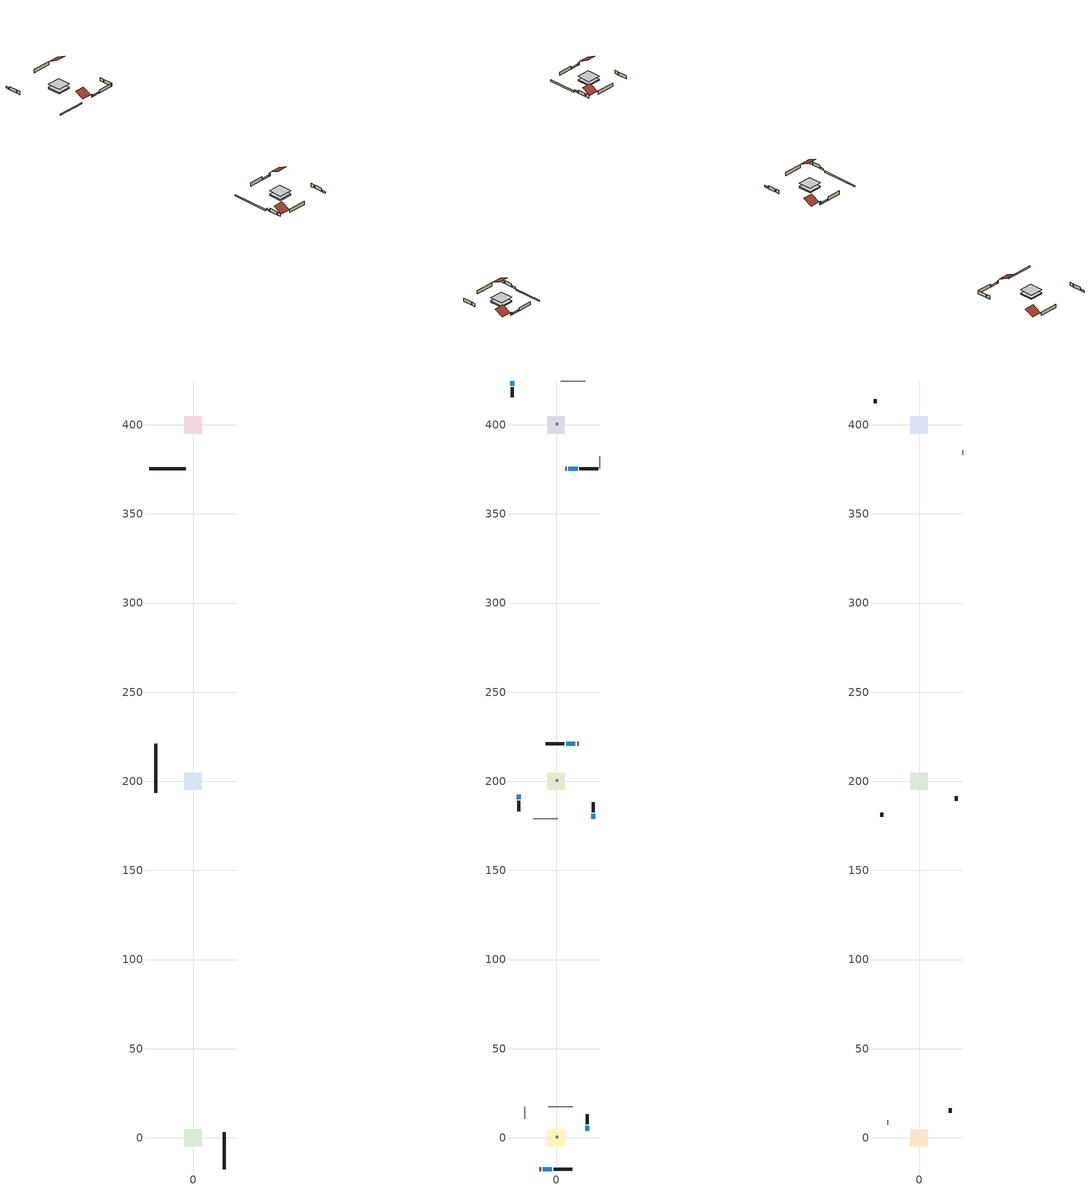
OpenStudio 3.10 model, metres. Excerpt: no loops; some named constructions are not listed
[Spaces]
unit1_crawlspace___unvented_1
 floor foundation (unit1_Slab1_construction): -4.86,-4.86 -4.86,4.86 4.86,4.86 4.86,-4.86 z-0.91
 wall foundation (unit1_FoundationWall2_construction): 17.51,-17.51 17.51,3.13 z-0.91:0
unit2_crawlspace___unvented_1
 floor foundation (unit2_Slab1_2_construction): -4.86,195.14 -4.86,204.86 4.86,204.86 4.86,195.14 z-0.91
 wall foundation (unit2_FoundationWall2_2_construction): -20.94,220.94 -20.94,193.45 z-0.91:0
unit3_crawlspace___unvented_1
 floor foundation (unit3_Slab1_3_construction): -4.86,395.14 -4.86,404.86 4.86,404.86 4.86,395.14 z-0.91
 wall foundation (unit3_FoundationWall3_3_construction): -24.6,375.4 -3.96,375.4 z-0.91:0
unit1_central_ac_and_furnace_airloop_ret_air_space
 floor adiabatic (unit1_AdiabaticConst): 0,0 0,1 1,1 1,0 z0
 wall adiabatic (unit1_AdiabaticConst): 0,0 1,0 1,1 0,1 0,0 z0:1
 ceiling adiabatic (unit1_AdiabaticConst): 1,0 1,1 0,1 0,0 z1
unit1_conditioned_space_1
 floor to unit1_crawlspace___unvented_1 (unit1_Floor1_construction): -4.86,-4.86 -4.86,4.86 4.86,4.86 4.86,-4.86 z0
 wall outside (unit1_AdiabaticWallConstruction_1): -9.31,-17.51 -8.39,-17.51 z0:2.03
 wall outside (unit1_AdiabaticWallConstruction): -7.47,-17.51 -2.25,-17.51 / 17.51,4.05 17.51,6.66 z0:1.16
 wall outside (unit1_Wall3_construction): -1.32,-17.51 9.19,-17.51 z0:2.44
 wall outside (unit1_Wall2_construction): 17.51,7.59 17.51,13.23 z0:2.44
 wall adiabatic (unit1_Wall4_construction): -17.51,17.51 -17.51,10.63 z0:2.44
 wall adiabatic (unit1_Wall1_construction): 9.31,17.51 -4.44,17.51 z0:2.44
 window (unit1_WindowConstruction_1): -7.47,-17.51 -2.25,-17.51 z0:1.16
 window (unit1_WindowConstruction): 17.51,4.05 17.51,6.66 z0:1.16
 door (unit1_Door): -9.31,-17.51 -8.4,-17.51 z0:2.03
unit2_central_ac_and_furnace_airloop_ret_air_space
 floor adiabatic (unit2_AdiabaticConst): 0,200 0,201 1,201 1,200 z0
 wall adiabatic (unit2_AdiabaticConst): 0,200 1,200 1,201 0,201 0,200 z0:1
 ceiling adiabatic (unit2_AdiabaticConst): 1,200 1,201 0,201 0,200 z1
unit2_conditioned_space_1
 floor to unit2_crawlspace___unvented_1 (unit2_Floor1_2_construction): -4.86,195.14 -4.86,204.86 4.86,204.86 4.86,195.14 z0
 wall outside (unit2_AdiabaticWallConstruction_1): 12.74,220.94 11.82,220.94 z0:2.03
 wall outside (unit2_AdiabaticWallConstruction): 20.94,179.06 20.94,181.67 / 10.9,220.94 5.68,220.94 / -20.94,192.52 -20.94,189.91 z0:1.16
 wall outside (unit2_Wall4_2_construction): 20.94,182.6 20.94,188.24 z0:2.44
 wall outside (unit2_Wall3_2_construction): 4.75,220.94 -5.76,220.94 z0:2.44
 wall outside (unit2_Wall2_2_construction): -20.94,188.98 -20.94,183.34 z0:2.44
 wall adiabatic (unit2_Wall1_2_construction): -12.74,179.06 1.02,179.06 z0:2.44
 window (unit2_WindowConstruction_2): 20.94,179.06 20.94,181.67 z0:1.16
 window (unit2_WindowConstruction_1): 10.9,220.94 5.68,220.94 z0:1.16
 window (unit2_WindowConstruction): -20.94,192.52 -20.94,189.91 z0:1.16
 door (unit2_Door): 12.74,220.94 11.82,220.94 z0:2.03
unit3_central_ac_and_furnace_airloop_ret_air_space
 floor adiabatic (unit3_AdiabaticConst): 0,400 0,401 1,401 1,400 z0
 wall adiabatic (unit3_AdiabaticConst): 0,400 1,400 1,401 0,401 0,400 z0:1
 ceiling adiabatic (unit3_AdiabaticConst): 1,400 1,401 0,401 0,400 z1
unit3_conditioned_space_1
 floor to unit3_crawlspace___unvented_1 (unit3_Floor1_3_construction): -4.86,395.14 -4.86,404.86 4.86,404.86 4.86,395.14 z0
 wall outside (unit3_AdiabaticWallConstruction_1): 5.17,375.4 6.08,375.4 z0:2.03
 wall outside (unit3_AdiabaticWallConstruction): -24.6,424.6 -24.6,421.99 / 7.01,375.4 12.22,375.4 z0:1.16
 wall outside (unit3_Wall4_3_construction): -24.6,421.06 -24.6,415.42 z0:2.44
 wall outside (unit3_Wall3_3_construction): 13.15,375.4 23.67,375.4 z0:2.44
 wall adiabatic (unit3_Wall2_3_construction): 24.6,375.4 24.6,382.28 z0:2.44
 wall adiabatic (unit3_Wall1_3_construction): 16.4,424.6 2.64,424.6 z0:2.44
 window (unit3_WindowConstruction_1): -24.6,424.6 -24.6,421.99 z0:1.16
 window (unit3_WindowConstruction): 7.01,375.4 12.22,375.4 z0:1.16
 door (unit3_Door): 5.17,375.4 6.08,375.4 z0:2.03
unit1_attic___vented_1
 floor to unit1_conditioned_space_1 (unit1_Floor2_construction_Reversed): -4.86,-4.86 -4.86,4.86 4.86,4.86 4.86,-4.86 z2.44
 wall outside (unit1_Wall6_construction): 17.51,14.16 17.51,16.58 z0:2.44
 wall adiabatic (unit1_Wall5_construction): -17.51,9.7 -17.51,7.28 z0:2.44
 roof outside (unit1_Roof2_construction): -10.24,-17.51,2.44 -10.24,-11.01,5.69 -17.51,-11.01,5.69 -17.51,-17.51,2.44
 roof outside (unit1_Roof1_construction): 10.24,17.51,2.44 10.24,11.01,5.69 17.51,11.01,5.69 17.51,17.51,2.44
unit2_attic___vented_1
 floor to unit2_conditioned_space_1 (unit2_Floor2_2_construction_Reversed): -4.86,195.14 -4.86,204.86 4.86,204.86 4.86,195.14 z2.44
 wall outside (unit2_Wall6_2_construction): -20.94,182.41 -20.94,179.99 z0:2.44
 wall outside (unit2_Wall5_2_construction): 20.94,189.16 20.94,191.59 z0:2.44
 roof outside (unit2_Roof2_2_construction): 13.67,220.94,2.44 13.67,214.44,5.69 20.94,214.44,5.69 20.94,220.94,2.44
 roof outside (unit2_Roof1_2_construction): -13.67,179.06,2.44 -13.67,185.56,5.69 -20.94,185.56,5.69 -20.94,179.06,2.44
unit3_attic___vented_1
 floor to unit3_conditioned_space_1 (unit3_Floor2_3_construction_Reversed): -4.86,395.14 -4.86,404.86 4.86,404.86 4.86,395.14 z2.44
 wall outside (unit3_Wall5_3_construction): -24.6,414.49 -24.6,412.07 z0:2.44
 wall adiabatic (unit3_Wall6_3_construction): 24.6,383.21 24.6,385.63 z0:2.44
 roof outside (unit3_Roof2_3_construction): 4.24,375.4,2.44 4.24,381.91,5.69 -3.03,381.91,5.69 -3.03,375.4,2.44
 roof outside (unit3_Roof1_3_construction): 17.33,424.6,2.44 17.33,418.09,5.69 24.6,418.09,5.69 24.6,424.6,2.44
[Schedule:Day]
unit1_mech_vent_bath_fan_0_schedule_day; unit2_mech_vent_bath_fan_0_schedule_day; unit3_mech_vent_bath_fan_0_schedule_day: 7, 0, 0, 8, 0, 1, 24, 0, 0
unit1_mech_vent_bath_fan_0_schedule_default_day; unit1_mech_vent_range_fan_0_schedule_default_day; unit1_natural_vent_schedule_default_day; unit1_cooling_season_schedule_day_2; unit1_cooling_season_schedule_day; unit1_cooling_season_schedule_default_day; unit1_general_water_use_schedule_default_day; unit1_exterior_lighting_schedule_default_day; unit1_cooling_setpoint_default_day; unit1_heating_setpoint_default_day; unit2_mech_vent_bath_fan_0_schedule_default_day; unit2_mech_vent_range_fan_0_schedule_default_day; unit2_natural_vent_schedule_default_day; unit2_cooling_season_schedule_day_2; unit2_cooling_season_schedule_day; unit2_cooling_season_schedule_default_day; unit2_general_water_use_schedule_default_day; unit2_exterior_lighting_schedule_default_day; unit2_cooling_setpoint_default_day; unit2_heating_setpoint_default_day; unit3_mech_vent_bath_fan_0_schedule_default_day; unit3_mech_vent_range_fan_0_schedule_default_day; unit3_natural_vent_schedule_default_day; unit3_cooling_season_schedule_day_2; unit3_cooling_season_schedule_day; unit3_cooling_season_schedule_default_day; unit3_general_water_use_schedule_default_day; unit3_exterior_lighting_schedule_default_day; unit3_cooling_setpoint_default_day; unit3_heating_setpoint_default_day: 24, 0, 0
unit1_mech_vent_range_fan_0_schedule_day; unit2_mech_vent_range_fan_0_schedule_day; unit3_mech_vent_range_fan_0_schedule_day: 18, 0, 0, 19, 0, 1, 24, 0, 0
unit1_natural_vent_schedule_day; unit1_cooling_season_schedule_day_1; unit2_natural_vent_schedule_day; unit2_cooling_season_schedule_day_1; unit3_natural_vent_schedule_day; unit3_cooling_season_schedule_day_1: 24, 0, 1
unit1_general_water_use_schedule_day; unit2_general_water_use_schedule_day; unit3_general_water_use_schedule_day: 1, 0, 0.315068, 3, 0, 0.287671, 4, 0, 0.342466, 5, 0, 0.369863, 6, 0, 0.520548, 7, 0, 0.60274, 8, 0, 0.534247, 10, 0, 0.506849, 11, 0, 0.465753, 14, 0, 0.479452, 15, 0, 0.534247, 16, 0, 0.589041, 17, 0, 0.69863, 18, 0, 0.876712, 19, 0, 0.890411, 20, 0, 0.986301, 21, 0, 1, 22, 0, 0.863014, 23, 0, 0.616438, 24, 0, 0.465753
unit1_exterior_lighting_schedule_day_11; unit2_exterior_lighting_schedule_day_11; unit3_exterior_lighting_schedule_day_11: 1, 0, 0.571429, 3, 0, 0.528571, 5, 0, 0.5, 6, 0, 0.557143, 7, 0, 0.628571, 8, 0, 0.585714, 9, 0, 0.442857, 10, 0, 0.357143, 12, 0, 0.342857, 13, 0, 0.357143, 14, 0, 0.4, 15, 0, 0.428571, 16, 0, 0.5, 17, 0, 0.628571, 18, 0, 0.8, 19, 0, 0.914286, 20, 0, 0.971429, 21, 0, 1, 22, 0, 0.928571, 23, 0, 0.8, 24, 0, 0.671429
unit1_exterior_lighting_schedule_day_10; unit2_exterior_lighting_schedule_day_10; unit3_exterior_lighting_schedule_day_10: 1, 0, 0.552381, 3, 0, 0.510952, 5, 0, 0.483333, 6, 0, 0.538571, 7, 0, 0.607619, 8, 0, 0.56619, 9, 0, 0.428095, 10, 0, 0.345238, 12, 0, 0.331429, 13, 0, 0.345238, 14, 0, 0.386667, 15, 0, 0.414286, 16, 0, 0.483333, 17, 0, 0.607619, 18, 0, 0.773333, 19, 0, 0.88381, 20, 0, 0.939048, 21, 0, 0.966667, 22, 0, 0.897619, 23, 0, 0.773333, 24, 0, 0.649048
unit1_exterior_lighting_schedule_day_9; unit2_exterior_lighting_schedule_day_9; unit3_exterior_lighting_schedule_day_9: 1, 0, 0.509524, 3, 0, 0.47131, 5, 0, 0.445833, 6, 0, 0.496786, 7, 0, 0.560476, 8, 0, 0.522262, 9, 0, 0.394881, 10, 0, 0.318452, 12, 0, 0.305714, 13, 0, 0.318452, 14, 0, 0.356667, 15, 0, 0.382143, 16, 0, 0.445833, 17, 0, 0.560476, 18, 0, 0.713333, 19, 0, 0.815238, 20, 0, 0.86619, 21, 0, 0.891667, 22, 0, 0.827976, 23, 0, 0.713333, 24, 0, 0.59869
unit1_exterior_lighting_schedule_day_8; unit2_exterior_lighting_schedule_day_8; unit3_exterior_lighting_schedule_day_8: 1, 0, 0.466667, 3, 0, 0.431667, 5, 0, 0.408333, 6, 0, 0.455, 7, 0, 0.513333, 8, 0, 0.478333, 9, 0, 0.361667, 10, 0, 0.291667, 12, 0, 0.28, 13, 0, 0.291667, 14, 0, 0.326667, 15, 0, 0.35, 16, 0, 0.408333, 17, 0, 0.513333, 18, 0, 0.653333, 19, 0, 0.746667, 20, 0, 0.793333, 21, 0, 0.816667, 22, 0, 0.758333, 23, 0, 0.653333, 24, 0, 0.548333
unit1_exterior_lighting_schedule_day_7; unit2_exterior_lighting_schedule_day_7; unit3_exterior_lighting_schedule_day_7: 1, 0, 0.419048, 3, 0, 0.387619, 5, 0, 0.366667, 6, 0, 0.408571, 7, 0, 0.460952, 8, 0, 0.429524, 9, 0, 0.324762, 10, 0, 0.261905, 12, 0, 0.251429, 13, 0, 0.261905, 14, 0, 0.293333, 15, 0, 0.314286, 16, 0, 0.366667, 17, 0, 0.460952, 18, 0, 0.586667, 19, 0, 0.670476, 20, 0, 0.712381, 21, 0, 0.733333, 22, 0, 0.680952, 23, 0, 0.586667, 24, 0, 0.492381
unit1_exterior_lighting_schedule_day_6; unit2_exterior_lighting_schedule_day_6; unit3_exterior_lighting_schedule_day_6: 1, 0, 0.390476, 3, 0, 0.36119, 5, 0, 0.341667, 6, 0, 0.380714, 7, 0, 0.429524, 8, 0, 0.400238, 9, 0, 0.302619, 10, 0, 0.244048, 12, 0, 0.234286, 13, 0, 0.244048, 14, 0, 0.273333, 15, 0, 0.292857, 16, 0, 0.341667, 17, 0, 0.429524, 18, 0, 0.546667, 19, 0, 0.624762, 20, 0, 0.66381, 21, 0, 0.683333, 22, 0, 0.634524, 23, 0, 0.546667, 24, 0, 0.45881
unit1_exterior_lighting_schedule_day_5; unit2_exterior_lighting_schedule_day_5; unit3_exterior_lighting_schedule_day_5: 1, 0, 0.380952, 3, 0, 0.352381, 5, 0, 0.333333, 6, 0, 0.371429, 7, 0, 0.419048, 8, 0, 0.390476, 9, 0, 0.295238, 10, 0, 0.238095, 12, 0, 0.228571, 13, 0, 0.238095, 14, 0, 0.266667, 15, 0, 0.285714, 16, 0, 0.333333, 17, 0, 0.419048, 18, 0, 0.533333, 19, 0, 0.609524, 20, 0, 0.647619, 21, 0, 0.666667, 22, 0, 0.619048, 23, 0, 0.533333, 24, 0, 0.447619
unit1_exterior_lighting_schedule_day_4; unit2_exterior_lighting_schedule_day_4; unit3_exterior_lighting_schedule_day_4: 1, 0, 0.4, 3, 0, 0.37, 5, 0, 0.35, 6, 0, 0.39, 7, 0, 0.44, 8, 0, 0.41, 9, 0, 0.31, 10, 0, 0.25, 12, 0, 0.24, 13, 0, 0.25, 14, 0, 0.28, 15, 0, 0.3, 16, 0, 0.35, 17, 0, 0.44, 18, 0, 0.56, 19, 0, 0.64, 20, 0, 0.68, 21, 0, 0.7, 22, 0, 0.65, 23, 0, 0.56, 24, 0, 0.47
unit1_exterior_lighting_schedule_day_3; unit2_exterior_lighting_schedule_day_3; unit3_exterior_lighting_schedule_day_3: 1, 0, 0.442857, 3, 0, 0.409643, 5, 0, 0.3875, 6, 0, 0.431786, 7, 0, 0.487143, 8, 0, 0.453929, 9, 0, 0.343214, 10, 0, 0.276786, 12, 0, 0.265714, 13, 0, 0.276786, 14, 0, 0.31, 15, 0, 0.332143, 16, 0, 0.3875, 17, 0, 0.487143, 18, 0, 0.62, 19, 0, 0.708571, 20, 0, 0.752857, 21, 0, 0.775, 22, 0, 0.719643, 23, 0, 0.62, 24, 0, 0.520357
unit1_exterior_lighting_schedule_day_2; unit2_exterior_lighting_schedule_day_2; unit3_exterior_lighting_schedule_day_2: 1, 0, 0.485714, 3, 0, 0.449286, 5, 0, 0.425, 6, 0, 0.473571, 7, 0, 0.534286, 8, 0, 0.497857, 9, 0, 0.376429, 10, 0, 0.303571, 12, 0, 0.291429, 13, 0, 0.303571, 14, 0, 0.34, 15, 0, 0.364286, 16, 0, 0.425, 17, 0, 0.534286, 18, 0, 0.68, 19, 0, 0.777143, 20, 0, 0.825714, 21, 0, 0.85, 22, 0, 0.789286, 23, 0, 0.68, 24, 0, 0.570714
unit1_exterior_lighting_schedule_day_1; unit2_exterior_lighting_schedule_day_1; unit3_exterior_lighting_schedule_day_1: 1, 0, 0.528571, 3, 0, 0.488929, 5, 0, 0.4625, 6, 0, 0.515357, 7, 0, 0.581429, 8, 0, 0.541786, 9, 0, 0.409643, 10, 0, 0.330357, 12, 0, 0.317143, 13, 0, 0.330357, 14, 0, 0.37, 15, 0, 0.396429, 16, 0, 0.4625, 17, 0, 0.581429, 18, 0, 0.74, 19, 0, 0.845714, 20, 0, 0.898571, 21, 0, 0.925, 22, 0, 0.858929, 23, 0, 0.74, 24, 0, 0.621071
unit1_exterior_lighting_schedule_day; unit2_exterior_lighting_schedule_day; unit3_exterior_lighting_schedule_day: 1, 0, 0.566667, 3, 0, 0.524167, 5, 0, 0.495833, 6, 0, 0.5525, 7, 0, 0.623333, 8, 0, 0.580833, 9, 0, 0.439167, 10, 0, 0.354167, 12, 0, 0.34, 13, 0, 0.354167, 14, 0, 0.396667, 15, 0, 0.425, 16, 0, 0.495833, 17, 0, 0.623333, 18, 0, 0.793333, 19, 0, 0.906667, 20, 0, 0.963333, 21, 0, 0.991667, 22, 0, 0.920833, 23, 0, 0.793333, 24, 0, 0.665833
unit1_cooling_setpoint_day; unit2_cooling_setpoint_day; unit3_cooling_setpoint_day: 24, 0, 25.5556
unit1_heating_setpoint_day; unit2_heating_setpoint_day; unit3_heating_setpoint_day: 24, 0, 20
[Schedule:Rule] Apply Monday=Yes; Apply Wednesday=Yes; Apply Friday=Yes; Date Specification Type=DateRange; Start Day=1
Name | Schedule Ruleset | Rule Order | Day Schedule | Apply Sunday | Apply Tuesday | Apply Thursday | Apply Saturday | Start Month | End Month | End Day
unit1_mech_vent_bath_fan_0_schedule_allday_rule | unit1_mech_vent_bath_fan_0_schedule | 0 | unit1_mech_vent_bath_fan_0_schedule_day | Yes | Yes | Yes | Yes | 1 | 12 | 31
unit1_mech_vent_range_fan_0_schedule_allday_rule | unit1_mech_vent_range_fan_0_schedule | 0 | unit1_mech_vent_range_fan_0_schedule_day | Yes | Yes | Yes | Yes | 1 | 12 | 31
unit1_natural_vent_schedule_rule | unit1_natural_vent_schedule | 0 | unit1_natural_vent_schedule_day | No | No | No | No | 1 | 12 | 31
unit1_cooling_season_schedule_allday_rule_2 | unit1_cooling_season_schedule | 0 | unit1_cooling_season_schedule_day_2 | Yes | Yes | Yes | Yes | 10 | 12 | 31
unit1_cooling_season_schedule_allday_rule_1 | unit1_cooling_season_schedule | 1 | unit1_cooling_season_schedule_day_1 | Yes | Yes | Yes | Yes | 6 | 9 | 30
unit1_cooling_season_schedule_allday_rule | unit1_cooling_season_schedule | 2 | unit1_cooling_season_schedule_day | Yes | Yes | Yes | Yes | 1 | 5 | 31
unit1_general_water_use_schedule_allday_rule | unit1_general_water_use_schedule | 0 | unit1_general_water_use_schedule_day | Yes | Yes | Yes | Yes | 1 | 12 | 31
unit1_exterior_lighting_schedule_allday_rule_11 | unit1_exterior_lighting_schedule | 0 | unit1_exterior_lighting_schedule_day_11 | Yes | Yes | Yes | Yes | 12 | 12 | 31
unit1_exterior_lighting_schedule_allday_rule_10 | unit1_exterior_lighting_schedule | 1 | unit1_exterior_lighting_schedule_day_10 | Yes | Yes | Yes | Yes | 11 | 11 | 30
unit1_exterior_lighting_schedule_allday_rule_9 | unit1_exterior_lighting_schedule | 2 | unit1_exterior_lighting_schedule_day_9 | Yes | Yes | Yes | Yes | 10 | 10 | 31
unit1_exterior_lighting_schedule_allday_rule_8 | unit1_exterior_lighting_schedule | 3 | unit1_exterior_lighting_schedule_day_8 | Yes | Yes | Yes | Yes | 9 | 9 | 30
unit1_exterior_lighting_schedule_allday_rule_7 | unit1_exterior_lighting_schedule | 4 | unit1_exterior_lighting_schedule_day_7 | Yes | Yes | Yes | Yes | 8 | 8 | 31
unit1_exterior_lighting_schedule_allday_rule_6 | unit1_exterior_lighting_schedule | 5 | unit1_exterior_lighting_schedule_day_6 | Yes | Yes | Yes | Yes | 7 | 7 | 31
unit1_exterior_lighting_schedule_allday_rule_5 | unit1_exterior_lighting_schedule | 6 | unit1_exterior_lighting_schedule_day_5 | Yes | Yes | Yes | Yes | 6 | 6 | 30
unit1_exterior_lighting_schedule_allday_rule_4 | unit1_exterior_lighting_schedule | 7 | unit1_exterior_lighting_schedule_day_4 | Yes | Yes | Yes | Yes | 5 | 5 | 31
unit1_exterior_lighting_schedule_allday_rule_3 | unit1_exterior_lighting_schedule | 8 | unit1_exterior_lighting_schedule_day_3 | Yes | Yes | Yes | Yes | 4 | 4 | 30
unit1_exterior_lighting_schedule_allday_rule_2 | unit1_exterior_lighting_schedule | 9 | unit1_exterior_lighting_schedule_day_2 | Yes | Yes | Yes | Yes | 3 | 3 | 31
unit1_exterior_lighting_schedule_allday_rule_1 | unit1_exterior_lighting_schedule | 10 | unit1_exterior_lighting_schedule_day_1 | Yes | Yes | Yes | Yes | 2 | 2 | 28
unit1_exterior_lighting_schedule_allday_rule | unit1_exterior_lighting_schedule | 11 | unit1_exterior_lighting_schedule_day | Yes | Yes | Yes | Yes | 1 | 1 | 31
unit1_cooling_setpoint_allday_rule | unit1_cooling_setpoint | 0 | unit1_cooling_setpoint_day | Yes | Yes | Yes | Yes | 1 | 12 | 31
unit1_heating_setpoint_allday_rule | unit1_heating_setpoint | 0 | unit1_heating_setpoint_day | Yes | Yes | Yes | Yes | 1 | 12 | 31
unit2_mech_vent_bath_fan_0_schedule_allday_rule | unit2_mech_vent_bath_fan_0_schedule | 0 | unit2_mech_vent_bath_fan_0_schedule_day | Yes | Yes | Yes | Yes | 1 | 12 | 31
unit2_mech_vent_range_fan_0_schedule_allday_rule | unit2_mech_vent_range_fan_0_schedule | 0 | unit2_mech_vent_range_fan_0_schedule_day | Yes | Yes | Yes | Yes | 1 | 12 | 31
unit2_natural_vent_schedule_rule | unit2_natural_vent_schedule | 0 | unit2_natural_vent_schedule_day | No | No | No | No | 1 | 12 | 31
unit2_cooling_season_schedule_allday_rule_2 | unit2_cooling_season_schedule | 0 | unit2_cooling_season_schedule_day_2 | Yes | Yes | Yes | Yes | 10 | 12 | 31
unit2_cooling_season_schedule_allday_rule_1 | unit2_cooling_season_schedule | 1 | unit2_cooling_season_schedule_day_1 | Yes | Yes | Yes | Yes | 6 | 9 | 30
unit2_cooling_season_schedule_allday_rule | unit2_cooling_season_schedule | 2 | unit2_cooling_season_schedule_day | Yes | Yes | Yes | Yes | 1 | 5 | 31
unit2_general_water_use_schedule_allday_rule | unit2_general_water_use_schedule | 0 | unit2_general_water_use_schedule_day | Yes | Yes | Yes | Yes | 1 | 12 | 31
unit2_exterior_lighting_schedule_allday_rule_11 | unit2_exterior_lighting_schedule | 0 | unit2_exterior_lighting_schedule_day_11 | Yes | Yes | Yes | Yes | 12 | 12 | 31
unit2_exterior_lighting_schedule_allday_rule_10 | unit2_exterior_lighting_schedule | 1 | unit2_exterior_lighting_schedule_day_10 | Yes | Yes | Yes | Yes | 11 | 11 | 30
unit2_exterior_lighting_schedule_allday_rule_9 | unit2_exterior_lighting_schedule | 2 | unit2_exterior_lighting_schedule_day_9 | Yes | Yes | Yes | Yes | 10 | 10 | 31
unit2_exterior_lighting_schedule_allday_rule_8 | unit2_exterior_lighting_schedule | 3 | unit2_exterior_lighting_schedule_day_8 | Yes | Yes | Yes | Yes | 9 | 9 | 30
unit2_exterior_lighting_schedule_allday_rule_7 | unit2_exterior_lighting_schedule | 4 | unit2_exterior_lighting_schedule_day_7 | Yes | Yes | Yes | Yes | 8 | 8 | 31
unit2_exterior_lighting_schedule_allday_rule_6 | unit2_exterior_lighting_schedule | 5 | unit2_exterior_lighting_schedule_day_6 | Yes | Yes | Yes | Yes | 7 | 7 | 31
unit2_exterior_lighting_schedule_allday_rule_5 | unit2_exterior_lighting_schedule | 6 | unit2_exterior_lighting_schedule_day_5 | Yes | Yes | Yes | Yes | 6 | 6 | 30
unit2_exterior_lighting_schedule_allday_rule_4 | unit2_exterior_lighting_schedule | 7 | unit2_exterior_lighting_schedule_day_4 | Yes | Yes | Yes | Yes | 5 | 5 | 31
unit2_exterior_lighting_schedule_allday_rule_3 | unit2_exterior_lighting_schedule | 8 | unit2_exterior_lighting_schedule_day_3 | Yes | Yes | Yes | Yes | 4 | 4 | 30
unit2_exterior_lighting_schedule_allday_rule_2 | unit2_exterior_lighting_schedule | 9 | unit2_exterior_lighting_schedule_day_2 | Yes | Yes | Yes | Yes | 3 | 3 | 31
unit2_exterior_lighting_schedule_allday_rule_1 | unit2_exterior_lighting_schedule | 10 | unit2_exterior_lighting_schedule_day_1 | Yes | Yes | Yes | Yes | 2 | 2 | 28
unit2_exterior_lighting_schedule_allday_rule | unit2_exterior_lighting_schedule | 11 | unit2_exterior_lighting_schedule_day | Yes | Yes | Yes | Yes | 1 | 1 | 31
unit2_cooling_setpoint_allday_rule | unit2_cooling_setpoint | 0 | unit2_cooling_setpoint_day | Yes | Yes | Yes | Yes | 1 | 12 | 31
unit2_heating_setpoint_allday_rule | unit2_heating_setpoint | 0 | unit2_heating_setpoint_day | Yes | Yes | Yes | Yes | 1 | 12 | 31
unit3_mech_vent_bath_fan_0_schedule_allday_rule | unit3_mech_vent_bath_fan_0_schedule | 0 | unit3_mech_vent_bath_fan_0_schedule_day | Yes | Yes | Yes | Yes | 1 | 12 | 31
unit3_mech_vent_range_fan_0_schedule_allday_rule | unit3_mech_vent_range_fan_0_schedule | 0 | unit3_mech_vent_range_fan_0_schedule_day | Yes | Yes | Yes | Yes | 1 | 12 | 31
unit3_natural_vent_schedule_rule | unit3_natural_vent_schedule | 0 | unit3_natural_vent_schedule_day | No | No | No | No | 1 | 12 | 31
unit3_cooling_season_schedule_allday_rule_2 | unit3_cooling_season_schedule | 0 | unit3_cooling_season_schedule_day_2 | Yes | Yes | Yes | Yes | 10 | 12 | 31
unit3_cooling_season_schedule_allday_rule | unit3_cooling_season_schedule | 2 | unit3_cooling_season_schedule_day | Yes | Yes | Yes | Yes | 1 | 5 | 31
unit3_exterior_lighting_schedule_allday_rule_11 | unit3_exterior_lighting_schedule | 0 | unit3_exterior_lighting_schedule_day_11 | Yes | Yes | Yes | Yes | 12 | 12 | 31
unit3_exterior_lighting_schedule_allday_rule_10 | unit3_exterior_lighting_schedule | 1 | unit3_exterior_lighting_schedule_day_10 | Yes | Yes | Yes | Yes | 11 | 11 | 30
unit3_exterior_lighting_schedule_allday_rule_9 | unit3_exterior_lighting_schedule | 2 | unit3_exterior_lighting_schedule_day_9 | Yes | Yes | Yes | Yes | 10 | 10 | 31
unit3_exterior_lighting_schedule_allday_rule_8 | unit3_exterior_lighting_schedule | 3 | unit3_exterior_lighting_schedule_day_8 | Yes | Yes | Yes | Yes | 9 | 9 | 30
unit3_exterior_lighting_schedule_allday_rule_6 | unit3_exterior_lighting_schedule | 5 | unit3_exterior_lighting_schedule_day_6 | Yes | Yes | Yes | Yes | 7 | 7 | 31
unit3_exterior_lighting_schedule_allday_rule_5 | unit3_exterior_lighting_schedule | 6 | unit3_exterior_lighting_schedule_day_5 | Yes | Yes | Yes | Yes | 6 | 6 | 30
unit3_exterior_lighting_schedule_allday_rule_4 | unit3_exterior_lighting_schedule | 7 | unit3_exterior_lighting_schedule_day_4 | Yes | Yes | Yes | Yes | 5 | 5 | 31
unit3_exterior_lighting_schedule_allday_rule_3 | unit3_exterior_lighting_schedule | 8 | unit3_exterior_lighting_schedule_day_3 | Yes | Yes | Yes | Yes | 4 | 4 | 30
unit3_exterior_lighting_schedule_allday_rule_2 | unit3_exterior_lighting_schedule | 9 | unit3_exterior_lighting_schedule_day_2 | Yes | Yes | Yes | Yes | 3 | 3 | 31
unit3_exterior_lighting_schedule_allday_rule_1 | unit3_exterior_lighting_schedule | 10 | unit3_exterior_lighting_schedule_day_1 | Yes | Yes | Yes | Yes | 2 | 2 | 28
unit3_exterior_lighting_schedule_allday_rule | unit3_exterior_lighting_schedule | 11 | unit3_exterior_lighting_schedule_day | Yes | Yes | Yes | Yes | 1 | 1 | 31
unit3_exterior_lighting_schedule_allday_rule_7 | unit3_exterior_lighting_schedule | 4 | unit3_exterior_lighting_schedule_day_7 | Yes | Yes | Yes | Yes | 8 | 8 | 31
unit3_general_water_use_schedule_allday_rule | unit3_general_water_use_schedule | 0 | unit3_general_water_use_schedule_day | Yes | Yes | Yes | Yes | 1 | 12 | 31
unit3_cooling_season_schedule_allday_rule_1 | unit3_cooling_season_schedule | 1 | unit3_cooling_season_schedule_day_1 | Yes | Yes | Yes | Yes | 6 | 9 | 30
unit3_cooling_setpoint_allday_rule | unit3_cooling_setpoint | 0 | unit3_cooling_setpoint_day | Yes | Yes | Yes | Yes | 1 | 12 | 31
unit3_heating_setpoint_allday_rule | unit3_heating_setpoint | 0 | unit3_heating_setpoint_day | Yes | Yes | Yes | Yes | 1 | 12 | 31
[Schedule:Ruleset]
Name | Default Day Schedule
unit1_mech_vent_bath_fan_0_schedule | unit1_mech_vent_bath_fan_0_schedule_default_day
unit1_mech_vent_range_fan_0_schedule | unit1_mech_vent_range_fan_0_schedule_default_day
unit1_natural_vent_schedule | unit1_natural_vent_schedule_default_day
unit1_cooling_season_schedule | unit1_cooling_season_schedule_default_day
unit1_general_water_use_schedule | unit1_general_water_use_schedule_default_day
unit1_exterior_lighting_schedule | unit1_exterior_lighting_schedule_default_day
unit1_cooling_setpoint | unit1_cooling_setpoint_default_day
unit1_heating_setpoint | unit1_heating_setpoint_default_day
unit2_mech_vent_bath_fan_0_schedule | unit2_mech_vent_bath_fan_0_schedule_default_day
unit2_mech_vent_range_fan_0_schedule | unit2_mech_vent_range_fan_0_schedule_default_day
unit2_natural_vent_schedule | unit2_natural_vent_schedule_default_day
unit2_cooling_season_schedule | unit2_cooling_season_schedule_default_day
unit2_general_water_use_schedule | unit2_general_water_use_schedule_default_day
unit2_exterior_lighting_schedule | unit2_exterior_lighting_schedule_default_day
unit2_cooling_setpoint | unit2_cooling_setpoint_default_day
unit2_heating_setpoint | unit2_heating_setpoint_default_day
unit3_mech_vent_bath_fan_0_schedule | unit3_mech_vent_bath_fan_0_schedule_default_day
unit3_mech_vent_range_fan_0_schedule | unit3_mech_vent_range_fan_0_schedule_default_day
unit3_natural_vent_schedule | unit3_natural_vent_schedule_default_day
unit3_cooling_season_schedule | unit3_cooling_season_schedule_default_day
unit3_general_water_use_schedule | unit3_general_water_use_schedule_default_day
unit3_exterior_lighting_schedule | unit3_exterior_lighting_schedule_default_day
unit3_cooling_setpoint | unit3_cooling_setpoint_default_day
unit3_heating_setpoint | unit3_heating_setpoint_default_day
[Schedule:File] Rows to Skip at Top=1; Number of Hours of Data=8760; Interpolate to Timestep=Yes; Minutes per Item=60; Translate File With Relative Path=Yes
Name | External File | Column Number
unit1_lighting_interior | unit1_External_File_1 | 5
unit1_hot_water_dishwasher | unit1_External_File_1 | 6
unit1_hot_water_clothes_washer | unit1_External_File_1 | 8
unit1_hot_water_fixtures | unit1_External_File_1 | 12
unit2_occupants | unit2_External_File_1 | 1
unit2_lighting_interior | unit2_External_File_1 | 5
unit2_hot_water_dishwasher | unit2_External_File_1 | 6
unit2_hot_water_clothes_washer | unit2_External_File_1 | 8
unit2_hot_water_fixtures | unit2_External_File_1 | 12
unit3_occupants | unit3_External_File_1 | 1
unit3_lighting_interior | unit3_External_File_1 | 5
unit3_hot_water_dishwasher | unit3_External_File_1 | 6
unit3_hot_water_clothes_washer | unit3_External_File_1 | 8
unit3_hot_water_fixtures | unit3_External_File_1 | 12
